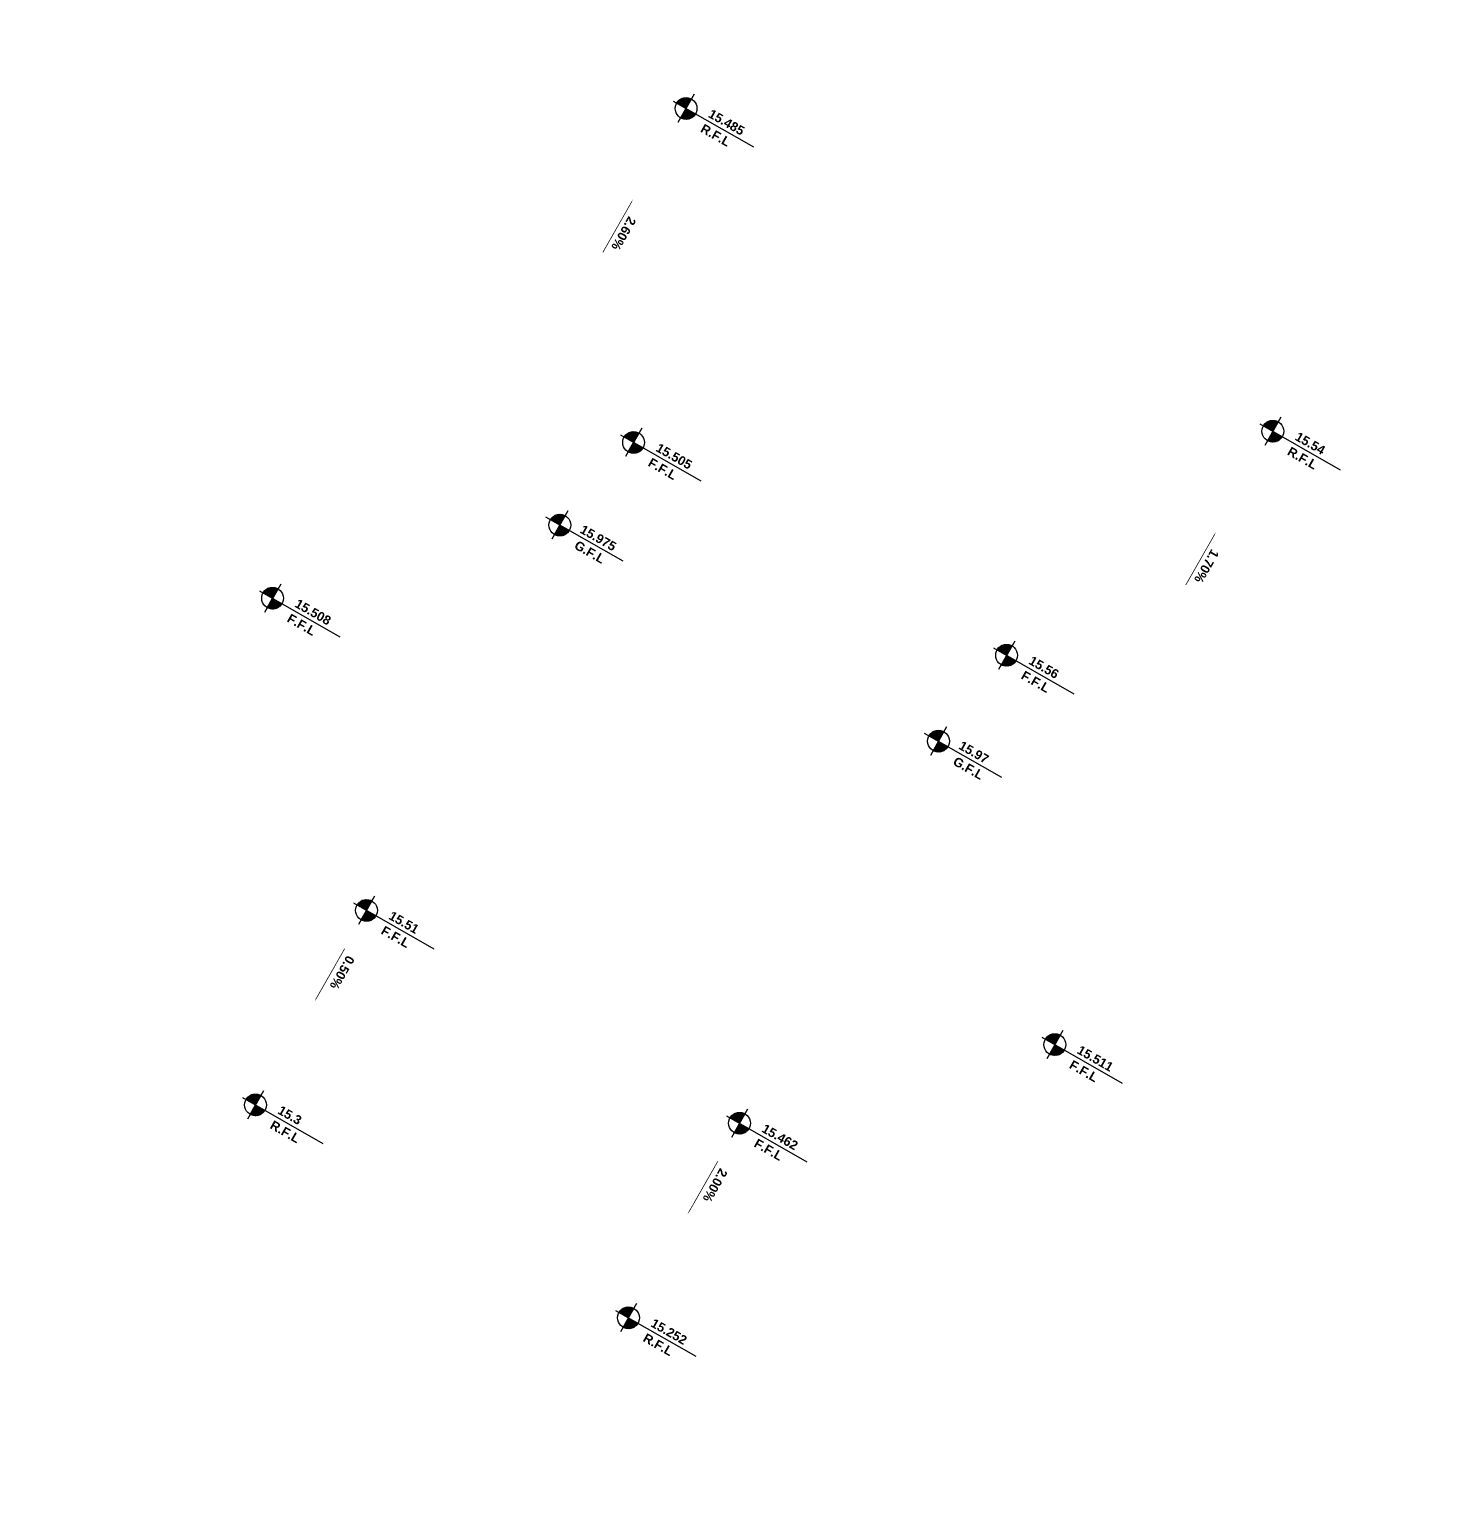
# Model space of a CAD drawing. Extents: x 406735 to 407516, y 2905844 to 2906372.
# Drawn here: x 407275.24 to 407314.29, y 2906305.63 to 2906345.76 of the extents above; entities that cross this region are included whole.
import ezdxf
from ezdxf.enums import TextEntityAlignment as Align

# ---------------------------------------------------------------- set-up
doc = ezdxf.new("R2010")
doc.units = 0
doc.layers.add('L-ANNO-TEXT', color=50, linetype='Continuous')
doc.styles.add('DIM-2_$0$DIM&GRADING 44$0$EN-SB', font='swissb.ttf')
pattern_1 = [(270, (3.30927, 29.918845), (0.01875, -2e-18), [])]
pattern_2 = [(270, (0, 20.930619), (0.01875, -2e-18), [])]
pattern_3 = [(270, (-2e-10, 6.100626), (0.01875, -2e-18), [])]
pattern_4 = [(270, (0, -0.065115), (0.01875, -2e-18), [])]
pattern_5 = [(270, (-0.455315, 17.94926), (0.01875, -2e-18), [])]
pattern_6 = [(270, (6.464685, 12.280626), (0.01875, -2e-18), [])]
pattern_7 = [(270, (-3.302273, 29.63099), (0.01875, -2e-18), [])]
pattern_8 = [(270, (2.5e-05, 6.100626), (0.01875, -2e-18), [])]
pattern_9 = [(270, (-0.635805, 17.94926), (0.01875, -2e-18), [])]
pattern_10 = [(270, (-6.5045, 12.280626), (0.01875, -2e-18), [])]

# ---------------------------------------------------------------- blocks, each defined once
blk = doc.blocks.new('*U52')
h = blk.add_hatch()
h.set_pattern_fill('ANSI31', color=256, scale=0.15, angle=225, style=0)
h.set_pattern_definition(pattern_1)
edge = h.paths.add_edge_path()
edge.add_line((3.009, 29.919), (3.309, 29.919))
edge.add_line((3.309, 29.919), (3.309, 30.219))
edge.add_ellipse((3.309, 29.919), major_axis=(-0.212, -0.212), ratio=1, start_angle=225, end_angle=315)
h = blk.add_hatch()
h.set_pattern_fill('ANSI31', color=256, scale=0.15, angle=225, style=0)
h.set_pattern_definition(pattern_1)
edge = h.paths.add_edge_path()
edge.add_ellipse((3.309, 29.919), major_axis=(-0.212, -0.212), ratio=1, start_angle=45, end_angle=135)
edge.add_line((3.609, 29.919), (3.309, 29.919))
edge.add_line((3.309, 29.919), (3.309, 29.619))
h = blk.add_hatch()
h.set_pattern_fill('ANSI31', color=256, scale=0.15, angle=225, style=0)
h.set_pattern_definition(pattern_2)
edge = h.paths.add_edge_path()
edge.add_line((-0.3, 20.931), (0, 20.931))
edge.add_line((0, 20.931), (0, 21.231))
edge.add_ellipse((0, 20.931), major_axis=(-0.212, -0.212), ratio=1, start_angle=225, end_angle=315)
h = blk.add_hatch()
h.set_pattern_fill('ANSI31', color=256, scale=0.15, angle=225, style=0)
h.set_pattern_definition(pattern_2)
edge = h.paths.add_edge_path()
edge.add_ellipse((0, 20.931), major_axis=(-0.212, -0.212), ratio=1, start_angle=45, end_angle=135)
edge.add_line((0.3, 20.931), (0, 20.931))
edge.add_line((0, 20.931), (0, 20.631))
h = blk.add_hatch()
h.set_pattern_fill('ANSI31', color=256, scale=0.15, angle=225, style=0)
h.set_pattern_definition(pattern_5)
edge = h.paths.add_edge_path()
edge.add_line((-0.755, 17.949), (-0.455, 17.949))
edge.add_line((-0.455, 17.949), (-0.455, 18.249))
edge.add_ellipse((-0.455, 17.949), major_axis=(-0.212, -0.212), ratio=1, start_angle=225, end_angle=315)
h = blk.add_hatch()
h.set_pattern_fill('ANSI31', color=256, scale=0.15, angle=225, style=0)
h.set_pattern_definition(pattern_5)
edge = h.paths.add_edge_path()
edge.add_ellipse((-0.455, 17.949), major_axis=(-0.212, -0.212), ratio=1, start_angle=45, end_angle=135)
edge.add_line((-0.155, 17.949), (-0.455, 17.949))
edge.add_line((-0.455, 17.949), (-0.455, 17.649))
h = blk.add_hatch()
h.set_pattern_fill('ANSI31', color=256, scale=0.15, angle=225, style=0)
h.set_pattern_definition(pattern_6)
edge = h.paths.add_edge_path()
edge.add_line((6.165, 12.281), (6.465, 12.281))
edge.add_line((6.465, 12.281), (6.465, 12.581))
edge.add_ellipse((6.465, 12.281), major_axis=(-0.212, -0.212), ratio=1, start_angle=225, end_angle=315)
h = blk.add_hatch()
h.set_pattern_fill('ANSI31', color=256, scale=0.15, angle=225, style=0)
h.set_pattern_definition(pattern_6)
edge = h.paths.add_edge_path()
edge.add_ellipse((6.465, 12.281), major_axis=(-0.212, -0.212), ratio=1, start_angle=45, end_angle=135)
edge.add_line((6.765, 12.281), (6.465, 12.281))
edge.add_line((6.465, 12.281), (6.465, 11.981))
h = blk.add_hatch()
h.set_pattern_fill('ANSI31', color=256, scale=0.15, angle=225, style=0)
h.set_pattern_definition(pattern_3)
edge = h.paths.add_edge_path()
edge.add_line((-0.3, 6.101), (0, 6.101))
edge.add_line((0, 6.101), (0, 6.401))
edge.add_ellipse((0, 6.101), major_axis=(-0.212, -0.212), ratio=1, start_angle=225, end_angle=315)
h = blk.add_hatch()
h.set_pattern_fill('ANSI31', color=256, scale=0.15, angle=225, style=0)
h.set_pattern_definition(pattern_3)
edge = h.paths.add_edge_path()
edge.add_ellipse((0, 6.101), major_axis=(-0.212, -0.212), ratio=1, start_angle=45, end_angle=135)
edge.add_line((0.3, 6.101), (0, 6.101))
edge.add_line((0, 6.101), (0, 5.801))
h = blk.add_hatch()
h.set_pattern_fill('ANSI31', color=256, scale=0.15, angle=225, style=0)
h.set_pattern_definition(pattern_4)
edge = h.paths.add_edge_path()
edge.add_line((-0.3, -0.065), (0, -0.065))
edge.add_line((0, -0.065), (0, 0.235))
edge.add_ellipse((0, -0.065), major_axis=(-0.212, -0.212), ratio=1, start_angle=225, end_angle=315)
h = blk.add_hatch()
h.set_pattern_fill('ANSI31', color=256, scale=0.15, angle=225, style=0)
h.set_pattern_definition(pattern_4)
edge = h.paths.add_edge_path()
edge.add_ellipse((0, -0.065), major_axis=(-0.212, -0.212), ratio=1, start_angle=45, end_angle=135)
edge.add_line((0.3, -0.065), (0, -0.065))
edge.add_line((0, -0.065), (0, -0.365))
for p, q in [((3.309, 30.369, 0), (3.309, 29.469, 0)), ((2.897, 29.919, 0), (5.444, 29.919, 0)), ((0, 21.381, 0), (0, 20.481, 0)), ((-0.413, 20.931, 0), (2.135, 20.931, 0)), ((-0.455, 18.399, 0), (-0.455, 17.499, 0)), ((-0.905, 17.949, 0), (1.539, 17.949, 0)), ((6.465, 12.731, 0), (6.465, 11.831, 0)), ((6.052, 12.281, 0), (8.6, 12.281, 0)), ((0, 6.551, 0), (0, 5.651, 0)), ((-0.413, 6.101, 0), (2.135, 6.101, 0)), ((0, 0.385, 0), (0, -0.515, 0)), ((-0.413, -0.065, 0), (2.135, -0.065, 0))]:
    blk.add_line(p, q)
at = {"elevation": 0}
for points in [[(3.325, 25.054, 0.02, 0.02, 0), (3.325, 26.341, 0.1, 0, 0), (3.325, 26.725, 0, 0, 0)], [(0, 4.893, 0.02, 0.02, 0), (0, 3.606, 0.1, 0, 0), (0, 3.222, 0, 0, 0)]]:
    blk.add_lwpolyline(points, format="xyseb", dxfattribs=at)
for centre in [(3.309, 29.919, 0), (0, 20.931, 0), (-0.455, 17.949, 0), (6.465, 12.281, 0), (0, 6.101, 0), (0, -0.065, 0)]:
    blk.add_circle(centre, 0.3)
at = {"layer": 'L-ANNO-TEXT', "char_height": 0.25, "attachment_point": 1, "style": 'DIM-2_$0$DIM&GRADING 44$0$EN-SB'}
for s, insert in [('R.F.L', (3.948, 29.808)), ('F.F.L', (0.639, 20.82)), ('G.F.L', (0.183, 17.838)), ('F.F.L', (7.103, 12.17)), ('F.F.L', (0.639, 5.99)), ('R.F.L', (0.639, -0.176))]:
    blk.add_mtext_dynamic_manual_height_columns(s, width=0.67373, gutter_width=12.5, heights=[0], dxfattribs=dict(at, insert=insert))
at = {"layer": 'L-ANNO-TEXT', "style": 'DIM-2_$0$DIM&GRADING 44$0$EN-SB'}
for tag, p in [('L7', (3.932, 30.016, 0)), ('L6', (0.622, 21.028, 0)), ('SIDE-L', (7.087, 12.378, 0)), ('L2', (0.622, 6.198, 0)), ('L1', (0.622, 0.032, 0))]:
    blk.add_attdef(tag, p, '', height=0.25, rotation=360, dxfattribs=at)
for tag, p in [('L5', (3.445, 25.294, 0)), ('L3', (0.142, 3.788, 0))]:
    blk.add_attdef(tag, text='', height=0.25, rotation=270, dxfattribs=at).set_placement(p, align=Align.RIGHT)
at = {"layer": 'L-ANNO-TEXT', "style": 'DIM-2_$0$DIM&GRADING 44$0$EN-SB', "flags": 8}
blk.add_attdef('L4', (0.106, 18.042, 0), '', height=0.25, rotation=0, dxfattribs=at)
blk = doc.blocks.new('*U44')
h = blk.add_hatch()
h.set_pattern_fill('ANSI31', color=256, scale=0.15, angle=225, style=0)
h.set_pattern_definition(pattern_7)
edge = h.paths.add_edge_path()
edge.add_line((-3.602, 29.631), (-3.302, 29.631))
edge.add_line((-3.302, 29.631), (-3.302, 29.931))
edge.add_ellipse((-3.302, 29.631), major_axis=(-0.212, -0.212), ratio=1, start_angle=225, end_angle=315)
h = blk.add_hatch()
h.set_pattern_fill('ANSI31', color=256, scale=0.15, angle=225, style=0)
h.set_pattern_definition(pattern_7)
edge = h.paths.add_edge_path()
edge.add_ellipse((-3.302, 29.631), major_axis=(-0.212, -0.212), ratio=1, start_angle=45, end_angle=135)
edge.add_line((-3.002, 29.631), (-3.302, 29.631))
edge.add_line((-3.302, 29.631), (-3.302, 29.331))
h = blk.add_hatch()
h.set_pattern_fill('ANSI31', color=256, scale=0.15, angle=225, style=0)
h.set_pattern_definition(pattern_2)
edge = h.paths.add_edge_path()
edge.add_line((-0.3, 20.931), (0, 20.931))
edge.add_line((0, 20.931), (0, 21.231))
edge.add_ellipse((0, 20.931), major_axis=(-0.212, -0.212), ratio=1, start_angle=225, end_angle=315)
h = blk.add_hatch()
h.set_pattern_fill('ANSI31', color=256, scale=0.15, angle=225, style=0)
h.set_pattern_definition(pattern_2)
edge = h.paths.add_edge_path()
edge.add_ellipse((0, 20.931), major_axis=(-0.212, -0.212), ratio=1, start_angle=45, end_angle=135)
edge.add_line((0.3, 20.931), (0, 20.931))
edge.add_line((0, 20.931), (0, 20.631))
h = blk.add_hatch()
h.set_pattern_fill('ANSI31', color=256, scale=0.15, angle=225, style=0)
h.set_pattern_definition(pattern_9)
edge = h.paths.add_edge_path()
edge.add_line((-0.936, 17.949), (-0.636, 17.949))
edge.add_line((-0.636, 17.949), (-0.636, 18.249))
edge.add_ellipse((-0.636, 17.949), major_axis=(-0.212, -0.212), ratio=1, start_angle=225, end_angle=315)
h = blk.add_hatch()
h.set_pattern_fill('ANSI31', color=256, scale=0.15, angle=225, style=0)
h.set_pattern_definition(pattern_9)
edge = h.paths.add_edge_path()
edge.add_ellipse((-0.636, 17.949), major_axis=(-0.212, -0.212), ratio=1, start_angle=45, end_angle=135)
edge.add_line((-0.336, 17.949), (-0.636, 17.949))
edge.add_line((-0.636, 17.949), (-0.636, 17.649))
h = blk.add_hatch()
h.set_pattern_fill('ANSI31', color=256, scale=0.15, angle=225, style=0)
h.set_pattern_definition(pattern_10)
edge = h.paths.add_edge_path()
edge.add_line((-6.805, 12.281), (-6.505, 12.281))
edge.add_line((-6.505, 12.281), (-6.505, 12.581))
edge.add_ellipse((-6.505, 12.281), major_axis=(-0.212, -0.212), ratio=1, start_angle=225, end_angle=315)
h = blk.add_hatch()
h.set_pattern_fill('ANSI31', color=256, scale=0.15, angle=225, style=0)
h.set_pattern_definition(pattern_10)
edge = h.paths.add_edge_path()
edge.add_ellipse((-6.505, 12.281), major_axis=(-0.212, -0.212), ratio=1, start_angle=45, end_angle=135)
edge.add_line((-6.205, 12.281), (-6.505, 12.281))
edge.add_line((-6.505, 12.281), (-6.505, 11.981))
h = blk.add_hatch()
h.set_pattern_fill('ANSI31', color=256, scale=0.15, angle=225, style=0)
h.set_pattern_definition(pattern_8)
edge = h.paths.add_edge_path()
edge.add_line((-0.3, 6.101), (0, 6.101))
edge.add_line((0, 6.101), (0, 6.401))
edge.add_ellipse((0, 6.101), major_axis=(-0.212, -0.212), ratio=1, start_angle=225, end_angle=315)
h = blk.add_hatch()
h.set_pattern_fill('ANSI31', color=256, scale=0.15, angle=225, style=0)
h.set_pattern_definition(pattern_8)
edge = h.paths.add_edge_path()
edge.add_ellipse((0, 6.101), major_axis=(-0.212, -0.212), ratio=1, start_angle=45, end_angle=135)
edge.add_line((0.3, 6.101), (0, 6.101))
edge.add_line((0, 6.101), (0, 5.801))
h = blk.add_hatch()
h.set_pattern_fill('ANSI31', color=256, scale=0.15, angle=225, style=0)
h.set_pattern_definition(pattern_4)
edge = h.paths.add_edge_path()
edge.add_line((-0.3, -0.065), (0, -0.065))
edge.add_line((0, -0.065), (0, 0.235))
edge.add_ellipse((0, -0.065), major_axis=(-0.212, -0.212), ratio=1, start_angle=225, end_angle=315)
h = blk.add_hatch()
h.set_pattern_fill('ANSI31', color=256, scale=0.15, angle=225, style=0)
h.set_pattern_definition(pattern_4)
edge = h.paths.add_edge_path()
edge.add_ellipse((0, -0.065), major_axis=(-0.212, -0.212), ratio=1, start_angle=45, end_angle=135)
edge.add_line((0.3, -0.065), (0, -0.065))
edge.add_line((0, -0.065), (0, -0.365))
for p, q in [((-3.302, 30.081, 0), (-3.302, 29.181, 0)), ((-3.715, 29.631, 0), (-1.167, 29.631, 0)), ((0, 21.381, 0), (0, 20.481, 0)), ((-0.413, 20.931, 0), (2.135, 20.931, 0)), ((-0.636, 18.399, 0), (-0.636, 17.499, 0)), ((-1.086, 17.949, 0), (1.359, 17.949, 0)), ((-6.505, 12.731, 0), (-6.505, 11.831, 0)), ((-6.917, 12.281, 0), (-4.369, 12.281, 0)), ((0, 6.551, 0), (0, 5.651, 0)), ((-0.412, 6.101, 0), (2.135, 6.101, 0)), ((0, 0.385, 0), (0, -0.515, 0)), ((-0.413, -0.065, 0), (2.135, -0.065, 0))]:
    blk.add_line(p, q)
at = {"elevation": 0}
for points in [[(-3.328, 25.054, 0.02, 0.02, 0), (-3.328, 26.341, 0.1, 0, 0), (-3.328, 26.725, 0, 0, 0)], [(0, 4.893, 0.02, 0.02, 0), (0, 3.606, 0.1, 0, 0), (0, 3.222, 0, 0, 0)]]:
    blk.add_lwpolyline(points, format="xyseb", dxfattribs=at)
for centre in [(-3.302, 29.631, 0), (0, 20.931, 0), (-0.636, 17.949, 0), (-6.505, 12.281, 0), (0, 6.101, 0), (0, -0.065, 0)]:
    blk.add_circle(centre, 0.3)
at = {"layer": 'L-ANNO-TEXT', "char_height": 0.25, "attachment_point": 1, "style": 'DIM-2_$0$DIM&GRADING 44$0$EN-SB'}
for s, insert in [('R.F.L', (-2.664, 29.52)), ('F.F.L', (0.639, 20.82)), ('G.F.L', (0.003, 17.838)), ('F.F.L', (-5.866, 12.17)), ('F.F.L', (0.639, 5.99)), ('R.F.L', (0.639, -0.176))]:
    blk.add_mtext_dynamic_manual_height_columns(s, width=0.67373, gutter_width=12.5, heights=[0], dxfattribs=dict(at, insert=insert))
at = {"layer": 'L-ANNO-TEXT', "style": 'DIM-2_$0$DIM&GRADING 44$0$EN-SB'}
for tag, p in [('L7', (-2.68, 29.728, 0)), ('L6', (0.622, 21.028, 0)), ('SIDE-L', (-5.882, 12.378, 0)), ('L2', (0.622, 6.198, 0)), ('L1', (0.622, 0.032, 0))]:
    blk.add_attdef(tag, p, '', height=0.25, rotation=360, dxfattribs=at)
for tag, p in [('L5', (-3.209, 25.294, 0)), ('L3', (0.142, 3.788, 0))]:
    blk.add_attdef(tag, text='', height=0.25, rotation=270, dxfattribs=at).set_placement(p, align=Align.RIGHT)
at = {"layer": 'L-ANNO-TEXT', "style": 'DIM-2_$0$DIM&GRADING 44$0$EN-SB', "flags": 8}
blk.add_attdef('L4', (-0.075, 18.042, 0), '', height=0.25, rotation=0, dxfattribs=at)

msp = doc.modelspace()

# ---------------------------------------------------------------- block references
ref = msp.add_blockref('*U44', (407281.498, 2906316.202, 0), dxfattribs=dict(rotation=330.2871259344308))
ref.add_attrib('SIDE-L', '15.508', (407282.524, 2906329.868, 0), dxfattribs={"layer": 'L-ANNO-TEXT', "height": 0.25, "rotation": 330.2871, "style": 'DIM-2_$0$DIM&GRADING 44$0$EN-SB'})
ref.add_attrib('L5', '2.60%', dxfattribs={"layer": 'L-ANNO-TEXT', "height": 0.25, "rotation": 240.2871, "style": 'DIM-2_$0$DIM&GRADING 44$0$EN-SB', "flags": 8}).set_placement((407291.248, 2906339.761, 0), align=Align.RIGHT)
ref.add_attrib('L1', '15.3', (407282.054, 2906315.922, 0), dxfattribs={"layer": 'L-ANNO-TEXT', "height": 0.25, "rotation": 330.2871, "style": 'DIM-2_$0$DIM&GRADING 44$0$EN-SB'})
ref.add_attrib('L2', '15.51', (407285.11, 2906321.277, 0), dxfattribs={"layer": 'L-ANNO-TEXT', "height": 0.25, "rotation": 330.2871, "style": 'DIM-2_$0$DIM&GRADING 44$0$EN-SB'})
ref.add_attrib('L4', '15.975', (407290.375, 2906331.909, 0), dxfattribs={"layer": 'L-ANNO-TEXT', "height": 0.25, "rotation": 330.2871, "style": 'DIM-2_$0$DIM&GRADING 44$0$EN-SB'})
ref.add_attrib('L3', '0.50%', dxfattribs={"layer": 'L-ANNO-TEXT', "height": 0.25, "rotation": 240.2871, "style": 'DIM-2_$0$DIM&GRADING 44$0$EN-SB'}).set_placement((407283.499, 2906319.422, 0), align=Align.RIGHT)
ref.add_attrib('L6', '15.505', (407292.461, 2906334.157, 0), dxfattribs={"layer": 'L-ANNO-TEXT', "height": 0.25, "rotation": 330.2871, "style": 'DIM-2_$0$DIM&GRADING 44$0$EN-SB'})
ref.add_attrib('L7', '15.485', (407293.905, 2906343.35, 0), dxfattribs={"layer": 'L-ANNO-TEXT', "height": 0.25, "rotation": 330.2871, "style": 'DIM-2_$0$DIM&GRADING 44$0$EN-SB'})
ref = msp.add_blockref('*U52', (407291.765, 2906310.343, 0), dxfattribs=dict(rotation=330.2871259429531))
ref.add_attrib('SIDE-L', '15.511', (407304.055, 2906317.581, 0), dxfattribs={"layer": 'L-ANNO-TEXT', "height": 0.25, "rotation": 330.2871, "style": 'DIM-2_$0$DIM&GRADING 44$0$EN-SB'})
ref.add_attrib('L5', '1.70%', dxfattribs={"layer": 'L-ANNO-TEXT', "height": 0.25, "rotation": 240.2871, "style": 'DIM-2_$0$DIM&GRADING 44$0$EN-SB', "flags": 8}).set_placement((407307.293, 2906330.604, 0), align=Align.RIGHT)
ref.add_attrib('L1', '15.252', (407292.321, 2906310.062, 0), dxfattribs={"layer": 'L-ANNO-TEXT', "height": 0.25, "rotation": 330.2871, "style": 'DIM-2_$0$DIM&GRADING 44$0$EN-SB'})
ref.add_attrib('L2', '15.462', (407295.377, 2906315.418, 0), dxfattribs={"layer": 'L-ANNO-TEXT', "height": 0.25, "rotation": 330.2871, "style": 'DIM-2_$0$DIM&GRADING 44$0$EN-SB'})
ref.add_attrib('L4', '15.97', (407300.799, 2906325.961, 0), dxfattribs={"layer": 'L-ANNO-TEXT', "height": 0.25, "rotation": 330.2871, "style": 'DIM-2_$0$DIM&GRADING 44$0$EN-SB'})
ref.add_attrib('L3', '2.00%', dxfattribs={"layer": 'L-ANNO-TEXT', "height": 0.25, "rotation": 240.2871, "style": 'DIM-2_$0$DIM&GRADING 44$0$EN-SB'}).set_placement((407293.765, 2906313.563, 0), align=Align.RIGHT)
ref.add_attrib('L6', '15.56', (407302.727, 2906328.298, 0), dxfattribs={"layer": 'L-ANNO-TEXT', "height": 0.25, "rotation": 330.2871, "style": 'DIM-2_$0$DIM&GRADING 44$0$EN-SB'})
ref.add_attrib('L7', '15.54', (407310.057, 2906334.464, 0), dxfattribs={"layer": 'L-ANNO-TEXT', "height": 0.25, "rotation": 330.2871, "style": 'DIM-2_$0$DIM&GRADING 44$0$EN-SB'})

doc.saveas('drawing.dxf')
